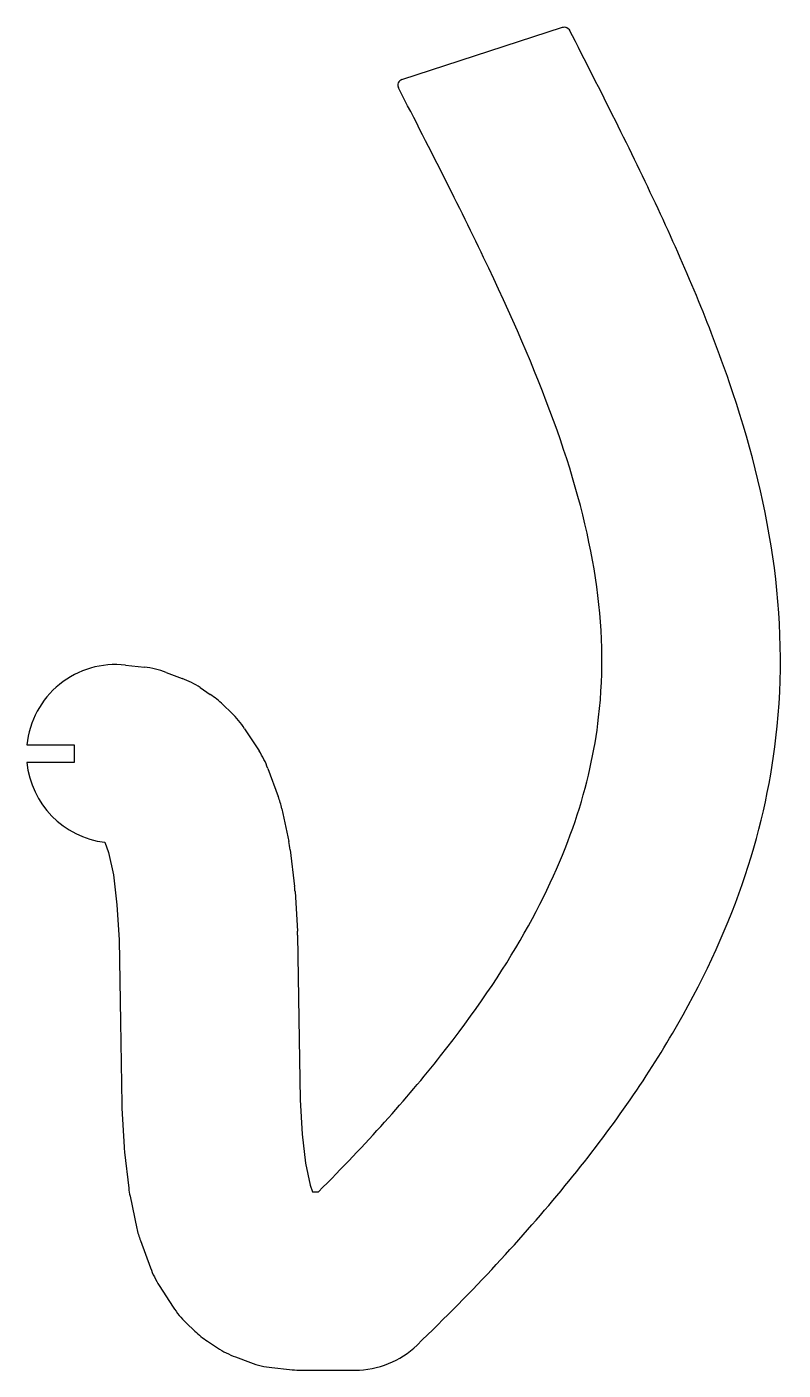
# Model space of a CAD drawing. Header units: millimetres. Extents: x 29 to 156, y -109 to 117.
import ezdxf

# ---------------------------------------------------------------- set-up
doc = ezdxf.new("R2010")
doc.units = ezdxf.units.MM
doc.layers.add('Shape2DView041', color=7, linetype='CONTINUOUS')

msp = doc.modelspace()

# ---------------------------------------------------------------- linework, layer by layer
at = {"layer": 'Shape2DView041'}
for p, q in [((92.1133, 108.345), (119.073, 117.138)), ((45.6573, 9.90817), (48.83, 9.55547)), ((52.4631, 8.68341), (55.176, 7.66088)), ((58.1949, 6.11299), (59.9035, 4.97614)), ((62.0047, 3.28706), (63.5024, 1.84331)), ((65.673, -0.78793), (68.0917, -4.51353)), ((29.0752, -3.5), (37.0231, -3.5)), ((37.0231, -3.5), (37.0231, -6.5)), ((37.0231, -6.5), (29.0752, -6.5)), ((69.5758, -7.46915), (71.3195, -12.1745)), ((71.9222, -14.2481), (73.1033, -19.7679)), ((42.185, -19.8898), (42.8128, -21.584)), ((42.8128, -21.584), (43.6216, -25.3639)), ((73.3311, -21.1412), (74.0623, -27.3103)), ((43.6216, -25.3639), (44.2188, -30.4024)), ((74.1403, -28.1899), (74.5339, -34.843)), ((44.2188, -30.4024), (44.5671, -36.2913)), ((74.5582, -35.4899), (74.7826, -49.5871)), ((44.5671, -36.2913), (44.7864, -50.0632)), ((74.7827, -49.5902), (74.9961, -63.168)), ((44.7864, -50.0632), (45.0048, -63.9584)), ((74.9961, -63.168), (75.333, -68.9451)), ((45.0284, -64.596), (45.4093, -71.1279)), ((75.333, -68.9451), (75.9088, -73.8647)), ((45.4856, -71.9983), (46.1926, -78.0396)), ((75.9088, -73.8647), (76.6833, -77.5212)), ((76.6833, -77.5212), (77.0934, -78.6357)), ((77.0934, -78.6357), (78.0864, -78.6357)), ((46.4165, -79.4043), (47.5584, -84.7952)), ((48.1555, -86.8665), (49.8411, -91.4474)), ((51.3269, -94.4196), (53.6647, -98.0306)), ((55.8593, -100.691), (57.3068, -102.083)), ((59.4428, -103.791), (61.0942, -104.88)), ((64.117, -106.416), (66.6629, -107.365)), ((70.258, -108.219), (73.2238, -108.545)), ((74.8668, -108.636), (84.222, -108.636))]:
    msp.add_line(p, q, dxfattribs=at)
for centre, start_param, end_param in [((44, -5), 6.17247, 1.47063), ((47.1727, -5.35269), 5.92274, 6.17247), ((49.8856, -6.37522), 5.69608, 5.92274), ((51.5942, -7.51207), 5.51611, 5.69608), ((53.0918, -8.95582), 5.28821, 5.51611), ((55.5106, -12.6814), 5.06728, 5.28821), ((44, -5), 1.67096, 3.02029), ((57.2542, -17.3867), 4.92319, 5.06728), ((58.4354, -22.9066), 4.83035, 4.92319), ((59.1665, -29.0757), 4.77148, 4.83035), ((59.5601, -35.7287), 4.72831, 4.77148), ((59.7845, -49.8259), 4.7281, 4.72831), ((60.0029, -63.7227), 1.58651, 1.62905), ((60.3839, -70.2546), 1.62905, 1.6873), ((61.0909, -76.2959), 1.6873, 1.77953), ((62.2328, -81.6868), 1.77953, 1.92337), ((63.9184, -86.2676), 1.92337, 2.14535), ((66.2562, -89.8786), 2.14535, 2.37577), ((67.7037, -91.2705), 2.37577, 2.55836), ((69.3551, -92.3601), 2.55836, 2.78487), ((84.222, -93.6357), 3.14159, 3.90986), ((71.901, -93.3089), 2.78487, 3.03184), ((74.8668, -93.6357), 3.03184, 3.14159)]:
    msp.add_ellipse(centre, major_axis=(0, 15), ratio=1, start_param=start_param, end_param=end_param, dxfattribs=at)
for points, knots in [([(119.073, 117.138), (119.281, 117.208), (119.538, 117.207), (119.764, 117.112), (119.991, 117.02), (120.175, 116.84), (120.273, 116.644)], [0, 0, 0, 0, 0.5, 0.5, 0.5, 1, 1, 1, 1]), ([(154.965, -2.32361), (156.164, 7.99507), (155.87, 18.1538), (154.433, 28.1047), (152.996, 38.0617), (150.433, 47.8149), (147.111, 57.5053), (143.785, 67.1981), (139.7, 76.8384), (135.142, 86.6289), (130.581, 96.419), (125.544, 106.361), (120.273, 116.644)], [0.262087, 0.262087, 0.262087, 0.262087, 0.344982, 0.344982, 0.344982, 0.427878, 0.427878, 0.427878, 0.510773, 0.510773, 0.510773, 0.593668, 0.593668, 0.593668, 0.593668]), ([(154.965, -2.32361), (156.164, 7.99507), (155.87, 18.1538), (154.433, 28.1047), (152.996, 38.0617), (150.433, 47.8149), (147.111, 57.5053), (143.785, 67.1981), (139.7, 76.8384), (135.142, 86.6289), (130.581, 96.419), (125.544, 106.361), (120.273, 116.644)], [0.262087, 0.262087, 0.262087, 0.262087, 0.344982, 0.344982, 0.344982, 0.427878, 0.427878, 0.427878, 0.510773, 0.510773, 0.510773, 0.593668, 0.593668, 0.593668, 0.593668]), ([(92.1133, 108.345), (91.8645, 108.268), (91.6121, 108.059), (91.4987, 107.775), (91.3794, 107.494), (91.4113, 107.167), (91.5339, 106.938)], [0, 0, 0, 0, 0.5, 0.5, 0.5, 1, 1, 1, 1]), ([(125.165, 1.12941), (126.064, 8.91607), (125.834, 16.6072), (124.629, 24.5699), (123.424, 32.5258), (121.224, 40.7476), (118.17, 49.3913), (115.119, 58.0325), (111.215, 67.0842), (106.689, 76.6411), (102.164, 86.1987), (97.0203, 96.2597), (91.5339, 106.938)], [0.262087, 0.262087, 0.262087, 0.262087, 0.34766, 0.34766, 0.34766, 0.433233, 0.433233, 0.433233, 0.518805, 0.518805, 0.518805, 0.604378, 0.604378, 0.604378, 0.604378]), ([(78.0864, -78.6357), (86.0799, -70.6448), (92.8769, -63.048), (98.5968, -55.8129), (104.318, -48.5774), (108.961, -41.706), (112.673, -35.1545), (116.386, -28.6013), (119.171, -22.3713), (121.199, -16.3691), (123.226, -10.3646), (124.501, -4.58564), (125.165, 1.12941)], [0.0109404, 0.0109404, 0.0109404, 0.0109404, 0.0737271, 0.0737271, 0.0737271, 0.136514, 0.136514, 0.136514, 0.1993, 0.1993, 0.1993, 0.262087, 0.262087, 0.262087, 0.262087]), ([(78.0864, -78.6357), (86.0799, -70.6448), (92.8769, -63.048), (98.5968, -55.8129), (104.318, -48.5774), (108.961, -41.706), (112.673, -35.1545), (116.386, -28.6013), (119.171, -22.3713), (121.199, -16.3691), (123.226, -10.3646), (124.501, -4.58564), (125.165, 1.12941)], [0.0109404, 0.0109404, 0.0109404, 0.0109404, 0.0737271, 0.0737271, 0.0737271, 0.136514, 0.136514, 0.136514, 0.1993, 0.1993, 0.1993, 0.262087, 0.262087, 0.262087, 0.262087]), ([(94.6454, -104.422), (104.137, -95.2503), (112.388, -86.3703), (119.508, -77.6767), (126.628, -68.9835), (132.618, -60.4742), (137.558, -52.0529), (142.497, -43.6337), (146.384, -35.2982), (149.266, -27.0075), (152.149, -18.7193), (154.022, -10.4781), (154.965, -2.32361)], [0, 0, 0, 0, 0.0655217, 0.0655217, 0.0655217, 0.131043, 0.131043, 0.131043, 0.196565, 0.196565, 0.196565, 0.262087, 0.262087, 0.262087, 0.262087]), ([(94.6454, -104.422), (104.137, -95.2503), (112.388, -86.3703), (119.508, -77.6767), (126.628, -68.9835), (132.618, -60.4742), (137.558, -52.0529), (142.497, -43.6337), (146.384, -35.2982), (149.266, -27.0075), (152.149, -18.7193), (154.022, -10.4781), (154.965, -2.32361)], [0, 0, 0, 0, 0.0655217, 0.0655217, 0.0655217, 0.131043, 0.131043, 0.131043, 0.196565, 0.196565, 0.196565, 0.262087, 0.262087, 0.262087, 0.262087])]:
    msp.add_open_spline(points, degree=3, knots=knots, dxfattribs=at)
for points, degree in [([(119.669, 117.146), (119.937, 117.069), (120.162, 116.867), (120.273, 116.644)], 3), ([(91.4339, 107.25), (91.4604, 107.078), (91.5339, 106.938)], 2), ([(92.1133, 108.345), (92.1036, 108.342)], 1)]:
    msp.add_open_spline(points, degree=degree, dxfattribs=at)

doc.saveas('drawing.dxf')
